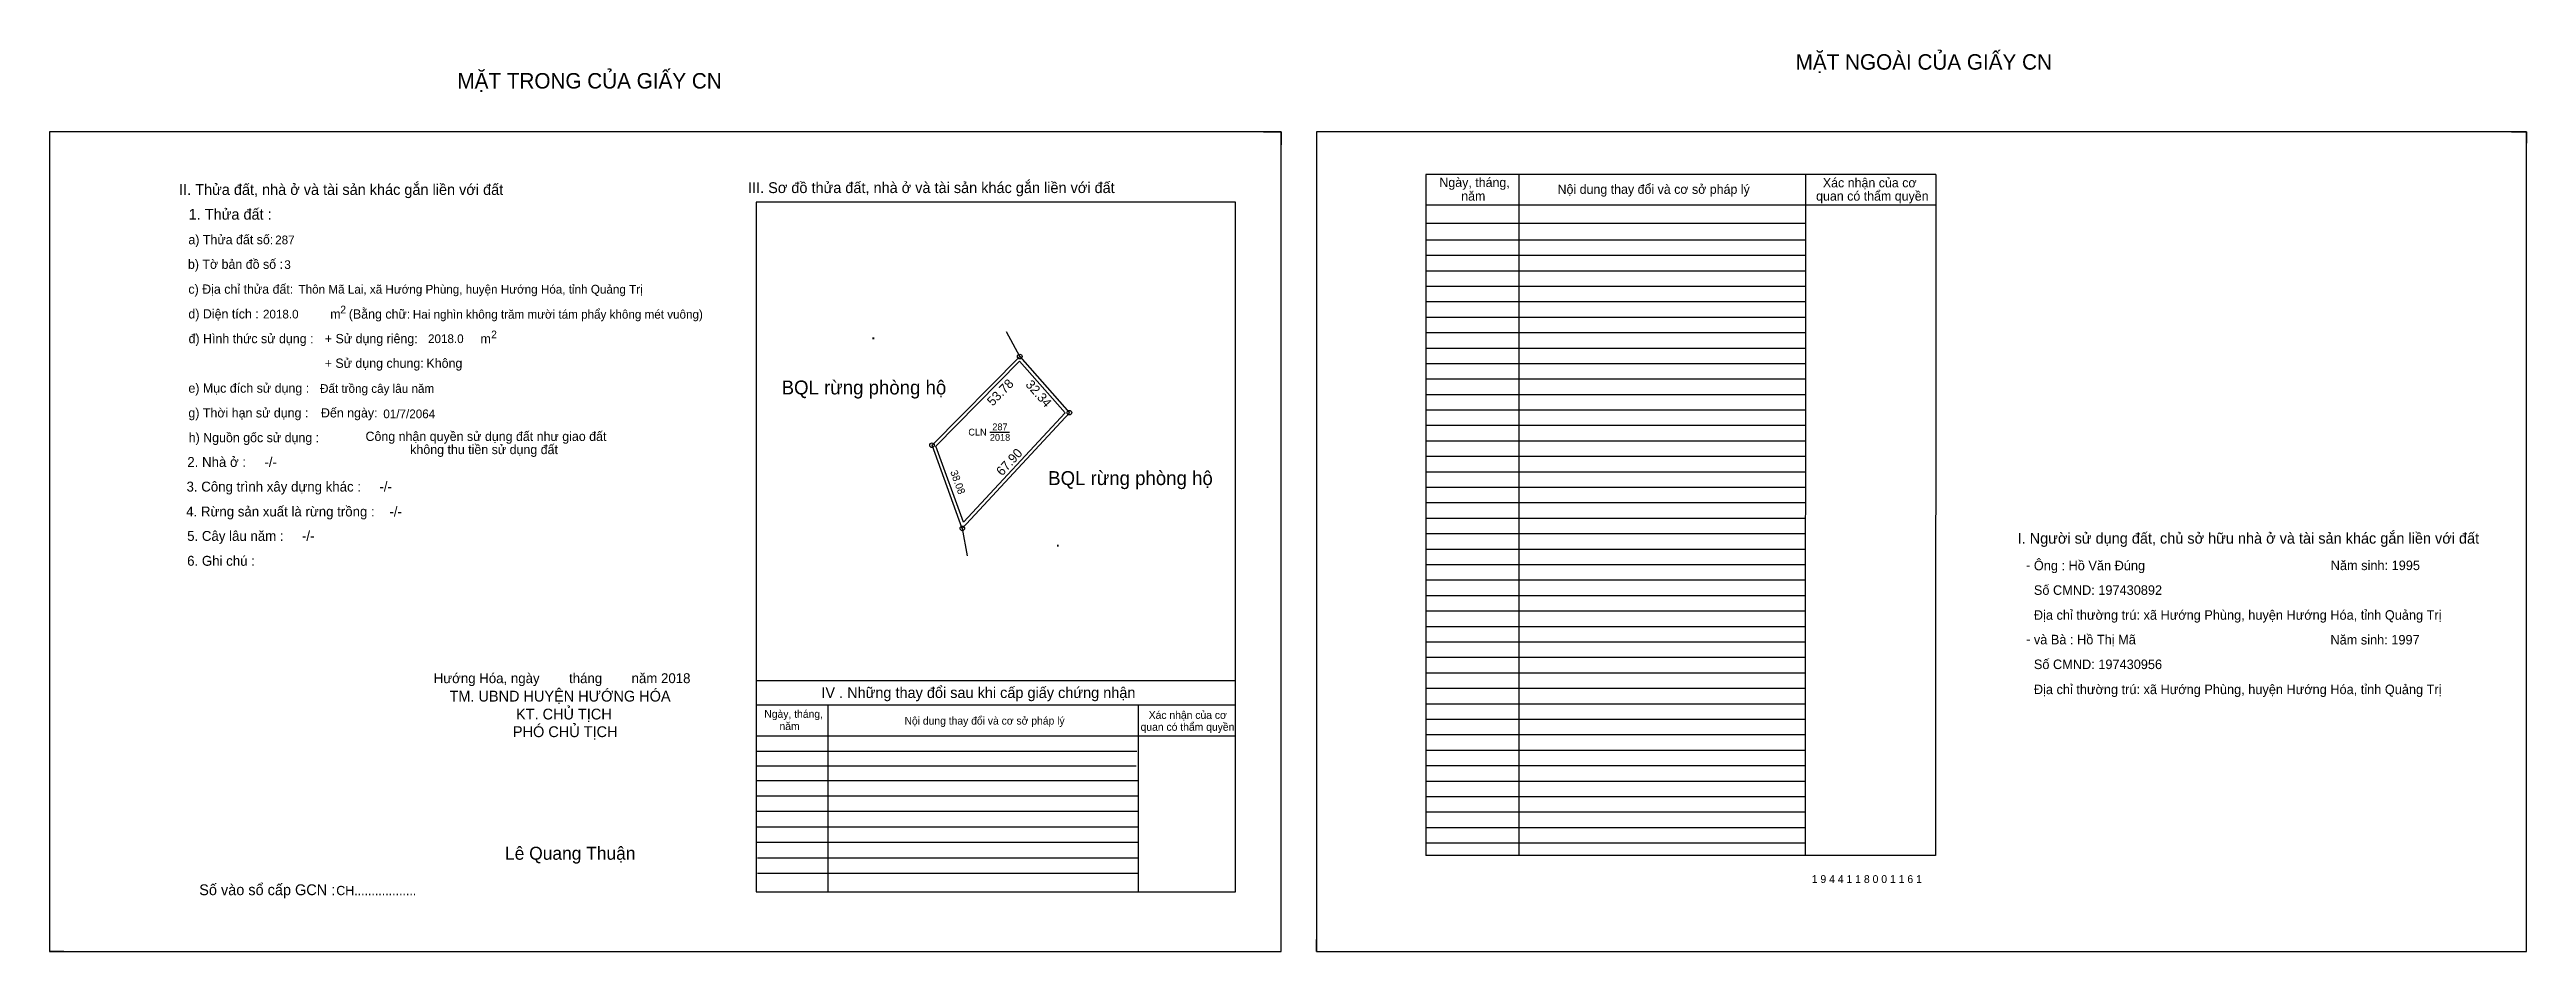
# Model space of a CAD drawing. Extents: x 531120 to 534626, y 1846876 to 1847460.
# Drawn here: x 533025 to 534626, y 1846876 to 1847460 of the extents above.
import ezdxf

# ---------------------------------------------------------------- set-up
doc = ezdxf.new("R2010")
doc.units = 0
for name, color, linetype in [('Default', 7, 'Continuous'), ('Level 10', 7, 'Continuous'), ('Level 11', 7, 'Continuous'), ('Level 13', 7, 'Continuous'), ('Level 27', 7, 'Continuous'), ('Level 36', 7, 'Continuous'), ('Level 49', 7, 'Continuous'), ('Level 55', 7, 'Continuous'), ('Level 6', 7, 'Continuous'), ('Level 60', 7, 'Continuous'), ('Level 7', 7, 'Continuous'), ('Level 8', 7, 'Continuous'), ('Level 9', 7, 'Continuous')]:
    doc.layers.add(name, color=color, linetype=linetype)

msp = doc.modelspace()

# ---------------------------------------------------------------- linework, layer by layer
at = {"layer": 'Level 10'}
for p, q in [((533810, 1847406.3), (533821.4, 1847406.3)), ((533821.4, 1847406.3), (533821.4, 1847397.9)), ((534616.8, 1847406.3), (534626.4, 1847406.3)), ((534626.4, 1847406.3), (534626.4, 1847398.9)), ((533025.2, 1846884.1), (533025.2, 1846876.3)), ((533034.4, 1846876.3), (533025.2, 1846876.3)), ((533844.2, 1846876.3), (533844.2, 1846884.1)), ((533844.2, 1846876.3), (533851.2, 1846876.3))]:
    msp.add_line(p, q, dxfattribs=at)
for points in [[(533025.2, 1846876.3), (533821.4, 1846876.3), (533821.4, 1847406.3), (533025.2, 1847406.3)], [(533844.2, 1846876.3), (534626.4, 1846876.3), (534626.4, 1847406.3), (533844.2, 1847406.3)], [(533652.4, 1847261), (533684.5, 1847224.7), (533615.3, 1847149.9), (533595.7, 1847203.6)], [(533652.3, 1847257.9), (533681.7, 1847224.7), (533616.1, 1847153.9), (533598.2, 1847203.1)]]:
    msp.add_lwpolyline(points, close=True, dxfattribs=at)
at = {"layer": 'Level 11'}
for centre in [(533652.4, 1847261), (533652.4, 1847261), (533684.5, 1847224.7), (533595.7, 1847203.6), (533615.3, 1847149.9)]:
    msp.add_circle(centre, 1.5, dxfattribs=at)
at = {"layer": 'Level 27'}
for p, q in [((533652.4, 1847261), (533643.9, 1847276.9)), ((533615.3, 1847149.9), (533618.5, 1847132.2))]:
    msp.add_line(p, q, dxfattribs=at)
at = {"layer": 'Level 7'}
for p, q in [((534160.2, 1847336.3), (533915, 1847336.3)), ((534160.2, 1847326.3), (533915, 1847326.3)), ((534160.2, 1847316.3), (533915, 1847316.3)), ((534160.2, 1847306.3), (533915, 1847306.3)), ((534160.2, 1847296.3), (533915, 1847296.3)), ((534160.2, 1847286.3), (533915, 1847286.3)), ((534160.2, 1847276.3), (533915, 1847276.3)), ((534160.2, 1847266.3), (533915, 1847266.3)), ((534160.2, 1847256.3), (533915, 1847256.3)), ((534160.2, 1847246.3), (533915, 1847246.3)), ((534160.2, 1847236.3), (533915, 1847236.3)), ((534160.2, 1847226.3), (533915, 1847226.3)), ((534160.2, 1847216.3), (533915, 1847216.3)), ((534160.2, 1847206.3), (533915, 1847206.3)), ((534160.2, 1847196.3), (533915, 1847196.3)), ((534160.2, 1847186.3), (533915, 1847186.3)), ((534160.2, 1847176.3), (533915, 1847176.3)), ((534160.2, 1847166.3), (533915, 1847166.3)), ((534160.2, 1847156.3), (533915, 1847156.3)), ((534160.2, 1847146.3), (533915, 1847146.3)), ((534160.2, 1847136.3), (533915, 1847136.3)), ((534160.2, 1847126.3), (533915, 1847126.3)), ((534160.2, 1847116.3), (533915, 1847116.3)), ((534160.2, 1847106.3), (533915, 1847106.3)), ((534160.2, 1847096.3), (533915, 1847096.3)), ((534160.2, 1847086.3), (533915, 1847086.3)), ((534160.2, 1847076.3), (533915, 1847076.3)), ((534160.2, 1847066.3), (533915, 1847066.3)), ((534160.2, 1847056.3), (533915, 1847056.3)), ((534160.2, 1847046.3), (533915, 1847046.3)), ((534160.2, 1847036.3), (533915, 1847036.3)), ((534160.2, 1847026.3), (533915, 1847026.3)), ((534160.2, 1847016.3), (533915, 1847016.3)), ((533728.2, 1847005.6), (533482, 1847005.6)), ((534160.2, 1847006.3), (533915, 1847006.3)), ((533727.7, 1846996.1), (533482, 1846996.1)), ((533729, 1846986.7), (533482, 1846986.7)), ((534160.2, 1846996.3), (533915, 1846996.3)), ((534160.2, 1846986.3), (533915, 1846986.3)), ((533729, 1846976.7), (533482, 1846976.7)), ((534160.2, 1846976.3), (533915, 1846976.3)), ((533729, 1846966.7), (533482, 1846966.7)), ((533729, 1846956.7), (533482, 1846956.7)), ((534160.2, 1846966.3), (533915, 1846966.3)), ((534160.2, 1846956.3), (533915, 1846956.3)), ((533729, 1846946.7), (533482, 1846946.7)), ((533729, 1846936.7), (533482.8, 1846936.7)), ((534160.2, 1846946.3), (533915, 1846946.3)), ((533729, 1846926.7), (533482.8, 1846926.7))]:
    msp.add_line(p, q, dxfattribs=at)
at = {"layer": 'Level 8'}
for p, q in [((534244.6, 1847378.8), (533915, 1847378.8)), ((533915, 1847378.8), (533915, 1846938.3)), ((533975, 1847378.8), (533975, 1846938.3)), ((534160.4, 1847378.6), (534160.2, 1846938.3)), ((534244.6, 1847378.8), (534244.4, 1846938.3)), ((533792, 1847360.9), (533482, 1847360.9)), ((533482, 1847360.9), (533482, 1846914.9)), ((533792, 1846914.9), (533792, 1847360.9)), ((534244.6, 1847358.8), (533915, 1847358.8)), ((534160.2, 1847347), (533915, 1847347)), ((533792, 1847051.3), (533482, 1847051.3)), ((533792, 1847035.6), (533482, 1847035.6)), ((533528.3, 1847035.6), (533528.3, 1846914.9)), ((533729, 1847035.6), (533729, 1846914.9)), ((533792, 1847015.6), (533482, 1847015.6)), ((534244.4, 1846938.3), (533915, 1846938.3)), ((533482, 1846914.9), (533792, 1846914.9))]:
    msp.add_line(p, q, dxfattribs=at)
at = {"layer": 'Level 9'}
msp.add_line((533633.1, 1847212.1), (533645.8, 1847212.1), dxfattribs=at)

# ---------------------------------------------------------------- texts
at = {"layer": 'Default'}
for s, p in [('e) Mục đích sử dụng :', (533115, 1847237.6)), ('g) Thời hạn sử dụng :', (533115, 1847221.6)), ('Đến ngày:', (533200.7, 1847221.6)), ('h) Nguồn gốc sử dụng :', (533115.2, 1847205.6)), ('Công nhận quyền sử dụng đất như giao đất', (533229.5, 1847206.4)), ('không thu tiền sử dụng đất', (533258.4, 1847197.9))]:
    msp.add_text(s, height=6, dxfattribs=at).set_placement(p)
at = {"layer": 'Level 13'}
for s, p in [('CLN', (533619.2, 1847209.9)), ('2018', (533633.1, 1847206.5)), ('287', (533634.7, 1847213.3))]:
    msp.add_text(s, height=4.42, dxfattribs=at).set_placement(p)
at = {"layer": 'Level 36'}
for p in [(533556.1, 1847272.1), (533675.3, 1847138)]:
    msp.add_text('.', height=9, dxfattribs=at).set_placement(p)
at = {"layer": 'Level 49'}
for s, height, rotation, p in [('53.78', 6, 45.3842, (533634.9, 1847228.6)), ('32.34', 6, 311.4776, (533655.8, 1847242.6)), ('67.90', 6, 47.1962, (533641, 1847183.4)), ('38.08', 4.8, 290.0435, (533607.4, 1847186.5))]:
    msp.add_text(s, height=height, rotation=rotation, dxfattribs=at).set_placement(p)
at = {"layer": 'Level 55'}
for s, height, p in [('1', 1.2, (533652, 1847261)), ('0', 0.33, (533652.3, 1847260.7)), ('0', 0.33, (533652.3, 1847260.7)), ('0', 0.33, (533652.3, 1847260.7)), ('0', 0.33, (533652.3, 1847260.7)), ('2', 1.2, (533684.1, 1847224.7)), ('0', 0.33, (533684.4, 1847224.3)), ('0', 0.33, (533684.4, 1847224.3)), ('4', 1.2, (533595.3, 1847203.6)), ('0', 0.33, (533595.6, 1847203.3)), ('0', 0.33, (533595.6, 1847203.3)), ('3', 1.2, (533614.9, 1847149.9)), ('0', 0.33, (533615.2, 1847149.6)), ('0', 0.33, (533615.2, 1847149.6)), ('0', 0.33, (533615.2, 1847149.6)), ('0', 0.33, (533615.2, 1847149.6))]:
    msp.add_text(s, height=height, dxfattribs=at).set_placement(p)
at = {"layer": 'Level 6'}
for s, height, p in [('287', 5.63, (533171.1, 1847333.6)), ('3', 5.63, (533177, 1847317.6)), ('Thôn Mã Lai, xã Hướng Phùng, huyện Hướng Hóa, tỉnh Quảng Trị', 5.64, (533186.2, 1847301.7)), ('2018.0', 5.63, (533163.2, 1847285.6)), ('Hai nghìn không trăm mười tám phẩy không mét vuông)', 5.632, (533260.1, 1847285.5)), ('2018.0', 5.63, (533269.9, 1847269.7)), ('Đất trồng cây lâu năm', 5.64, (533200.1, 1847237.5)), ('01/7/2064', 5.64, (533241, 1847221.1)), ('Ông : Hồ Văn Đúng', 6.16, (534308, 1847122.8)), ('Năm sinh: 1995', 6.16, (534499.9, 1847122.9)), ('Số CMND: 197430892', 6.16, (534308, 1847106.9)), ('Địa chỉ thường trú: xã Hướng Phùng, huyện Hướng Hóa, tỉnh Quảng Trị', 6.16, (534308, 1847090.8)), ('và Bà : Hồ Thị Mã', 6.16, (534308, 1847074.9)), ('Năm sinh: 1997', 6.16, (534499.7, 1847074.8)), ('Số CMND: 197430956', 6.16, (534308, 1847058.9)), ('Địa chỉ thường trú: xã Hướng Phùng, huyện Hướng Hóa, tỉnh Quảng Trị', 6.16, (534308, 1847042.7)), ('1 9 4 4 1 1 8 0 0 1 1 6 1', 5.04, (534164.4, 1846920.6))]:
    msp.add_text(s, height=height, dxfattribs=at).set_placement(p)
at = {"layer": 'Level 60'}
for p in [(533498.5, 1847236.5), (533670.8, 1847177.9)]:
    msp.add_text('BQL rừng phòng hộ', height=9, dxfattribs=at).set_placement(p)
at = {"layer": 'Level 7'}
for s, height, p in [('MẶT NGOÀI CỦA GIẤY CN', 10, (534154, 1847446.5)), ('MẶT TRONG CỦA GIẤY CN', 10, (533288.9, 1847434.3)), ('II. Thửa đất, nhà ở và tài sản khác gắn liền với đất', 7, (533109, 1847365.5)), ('III. Sơ đồ thửa đất, nhà ở và tài sản khác gắn liền với đất', 7, (533476.8, 1847366.7)), ('Ngày, tháng,', 6, (533923.7, 1847370.6)), ('Nội dung thay đổi và cơ sở pháp lý', 6, (534000.1, 1847366.2)), (' quan có thẩm quyền', 6, (534165, 1847361.8)), ('Xác nhận của cơ', 6, (534171.6, 1847370.4)), ('1. Thửa đất :', 7, (533115.2, 1847349.5)), ('năm', 6, (533937.8, 1847361.8)), ('a) Thửa đất số:', 6, (533115, 1847333.6)), ('b) Tờ bản đồ số :', 6, (533114.7, 1847317.7)), ('c) Địa chỉ thửa đất:', 6, (533115, 1847301.6)), ('d) Diện tích :', 6, (533115, 1847285.6)), ('m', 6, (533206.7, 1847285.5)), ('2', 5, (533213.2, 1847288.9)), ('(Bằng chữ:', 6, (533218.7, 1847285.5)), ('đ) Hình thức sử dụng :', 6, (533115.1, 1847269.6)), ('+ Sử dụng riêng:', 6, (533203.2, 1847269.6)), ('m', 6, (533303.8, 1847269.5)), ('2', 5, (533310.7, 1847272.8)), ('+ Sử dụng chung:', 6, (533203.1, 1847253.7)), ('Không', 6, (533268.9, 1847253.7)), ('2. Nhà ở :     -/-', 6.4, (533114.3, 1847189.6)), ('3. Công trình xây dựng khác :     -/-', 6.4, (533113.8, 1847173.7)), ('4. Rừng sản xuất là rừng trồng :    -/-', 6.4, (533113.6, 1847157.6)), ('5. Cây lâu năm :     -/-', 6.4, (533114.2, 1847141.8)), ('I. Người sử dụng đất, chủ sở hữu nhà ở và tài sản khác gắn liền với đất', 7, (534297.5, 1847140)), ('6. Ghi chú :', 6.4, (533114.2, 1847125.7)), ('-', 6.4, (534302.9, 1847123)), ('-', 6.4, (534303, 1847075.1)), ('Hướng Hóa, ngày        tháng        năm 2018', 6.4, (533273.6, 1847049.8)), ('IV . Những thay đổi sau khi cấp giấy chứng nhận', 7, (533524.2, 1847040.2)), ('TM. UBND HUYỆN HƯỚNG HÓA', 7, (533283.8, 1847037.9)), ('KT. CHỦ TỊCH', 7, (533326.8, 1847026.3)), ('Ngày, tháng,', 5, (533487.3, 1847027.4)), ('PHÓ CHỦ TỊCH', 7, (533324.8, 1847014.9)), ('năm', 5, (533497.1, 1847019.5)), ('Nội dung thay đổi và cơ sở pháp lý', 5, (533577.9, 1847023)), (' quan có thẩm quyền', 5, (533728.7, 1847019)), ('Xác nhận của cơ', 5, (533735.8, 1847026.7)), ('Lê Quang Thuận', 8.4, (533319.7, 1846935.6)), ('Số vào sổ cấp GCN :', 7, (533122, 1846912.7)), ('CH..................', 6, (533210.6, 1846912.7))]:
    msp.add_text(s, height=height, dxfattribs=at).set_placement(p)

doc.saveas('drawing.dxf')
